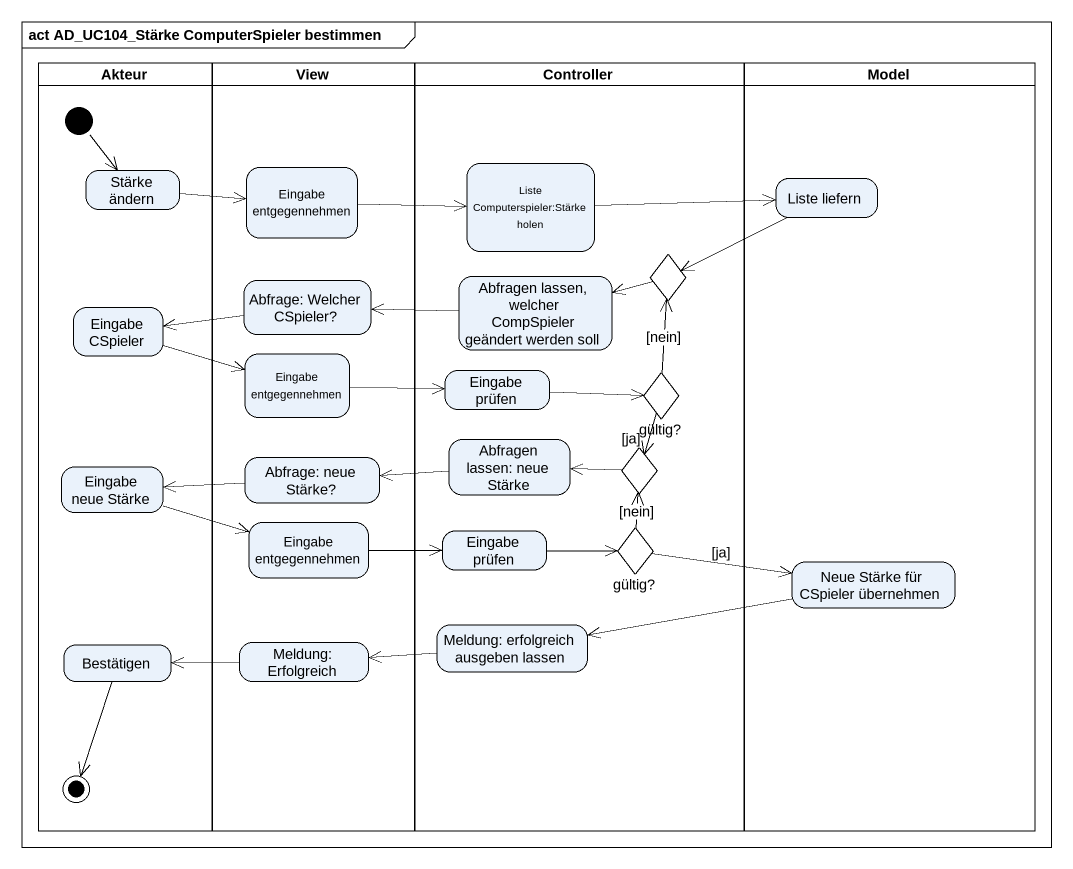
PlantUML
@startuml
mainframe act AD_UC104_Stärke ComputerSpieler bestimmen
hide empty description
state Akteur <<partition>> {
  state "Stärke ändern" as Stärke_ändern
  state "Eingabe CSpieler" as Eingabe_CSpieler
  state "Eingabe neue Stärke" as Eingabe_neue_Stärke
  state Bestätigen
  [*] --> Stärke_ändern
  Bestätigen --> [*]
}
state View <<partition>> {
  state "Eingabe entgegennehmen" as Eingabe_entgegennehmen
  state "Abfrage: Welcher CSpieler?" as Abfrage_Welcher_CSpieler
  state "Eingabe entgegennehmen" as Eingabe_entgegennehmen_2
  state "Abfrage: neue Stärke?" as Abfrage_neue_Stärke
  state "Eingabe entgegennehmen" as Eingabe_entgegennehmen_3
  state "Meldung: Erfolgreich" as Meldung_Erfolgreich
}
state Controller <<partition>> {
  state "Liste Computerspieler:Stärke holen" as Liste_Computerspieler
  state choice1 <<choice>>
  state "Abfragen lassen, welcher CompSpieler geändert werden soll" as Abfragen_lassen_welcher
  state "Eingabe prüfen" as Eingabe_prüfen
  state "gültig?" as gültig <<choice>>
  state "Abfragen lassen: neue Stärke" as Abfragen_lassen_neue_Stärke
  state choice2 <<choice>>
  state "Eingabe prüfen" as Eingabe_prüfen_2
  state "gültig?" as gültig_2 <<choice>>
  state "Meldung: erfolgreich ausgeben lassen" as Meldung_erfolgreich
}
state Model <<partition>> {
  state "Liste liefern" as Liste_liefern
  state "Neue Stärke für CSpieler übernehmen" as Neue_Stärke_für_CSpieler
}
Stärke_ändern -right-> Eingabe_entgegennehmen
Eingabe_entgegennehmen -right-> Liste_Computerspieler
Liste_Computerspieler -right-> Liste_liefern
Liste_liefern -left-> choice1
choice1 -left-> Abfragen_lassen_welcher
Eingabe_CSpieler -right-> Eingabe_entgegennehmen_2
Abfrage_Welcher_CSpieler -left-> Eingabe_CSpieler
Abfragen_lassen_welcher -left-> Abfrage_Welcher_CSpieler
Eingabe_entgegennehmen_2 -right-> Eingabe_prüfen
Eingabe_prüfen -right-> gültig
gültig -up-> choice1 : [nein]
gültig --> choice2 : [ja]
Abfragen_lassen_neue_Stärke -left-> Abfrage_neue_Stärke
Eingabe_neue_Stärke -right-> Eingabe_entgegennehmen_3
Abfrage_neue_Stärke -left-> Eingabe_neue_Stärke
choice2 -left-> Abfragen_lassen_neue_Stärke
Eingabe_entgegennehmen_3 -right-> Eingabe_prüfen_2
Eingabe_prüfen_2 -right-> gültig_2
gültig_2 -up-> choice2 : [nein]
gültig_2 -right-> Neue_Stärke_für_CSpieler : [ja]
Neue_Stärke_für_CSpieler -left-> Meldung_erfolgreich
Meldung_erfolgreich -left-> Meldung_Erfolgreich
Meldung_Erfolgreich -left-> Bestätigen
@enduml
